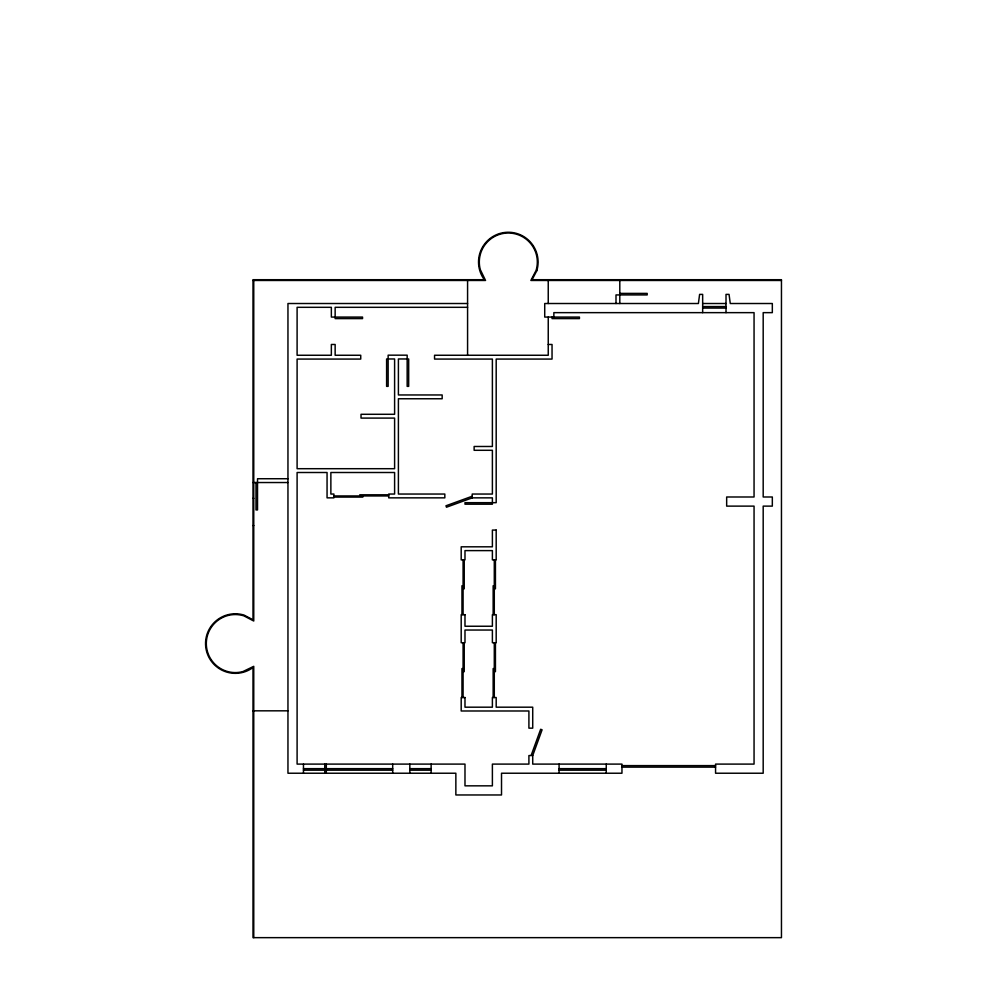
<?xml version="1.0" encoding="UTF-8"?>
<svg xmlns="http://www.w3.org/2000/svg" width="987" height="987" viewBox="0 0 987 987"><rect width="100%" height="100%" fill="white"/><g stroke="black" fill="none" stroke-linecap="round" stroke-linejoin="round"><path stroke-width="1.48" d="M252.993 280.468L485.555 280.468L480.311 269.624A29.005 29.005 0 0 1 508.774 233.031A29.005 29.005 0 0 1 536.052 270.524L530.846 280.468L781.457 280.468M619.799 293.398L647.188 293.398L647.188 294.928L615.999 294.928L615.999 303.515M467.579 303.515L287.957 303.515L287.957 773.228L455.858 773.228L455.858 794.967L501.519 794.967L501.519 773.228L621.958 773.228L621.958 764.098L532.721 764.098L532.721 755.548L542.085 729.8L540.654 729.282L531.29 755.03L532.721 755.548L528.909 755.548L528.909 764.098L492.39 764.098L492.39 785.837L464.988 785.837L464.988 764.098L297.099 764.098L297.099 472.502L327.055 472.502L327.055 497.855L333.914 497.855L333.914 494.043L330.867 494.043L330.867 472.502L394.603 472.502L394.603 494.043L388.705 494.043L388.705 497.855L444.829 497.855L444.829 494.043L398.403 494.043L398.403 398.76L442.164 398.76L442.164 394.96L398.403 394.96L398.403 358.972L408.68 358.972L408.68 386.361L407.162 386.361L407.162 355.172L388.138 355.172L388.138 386.361L386.608 386.361L386.608 358.972L394.603 358.972L394.603 414.293L361.02 414.293L361.02 418.093L394.603 418.093L394.603 468.702L297.099 468.702L297.099 359.071L360.736 359.071L360.736 355.258L335.148 355.258L335.148 344.475L331.348 344.475L331.348 355.258L297.099 355.258L297.099 307.315L331.348 307.315L331.348 317.074L362.55 317.074L362.55 318.604L335.148 318.604L335.148 307.315L467.579 307.315M702.658 303.515L726.013 303.515M702.658 306.562L726.013 306.562M702.658 308.08L726.013 308.08M548.241 344.475L552.041 344.475L552.041 359.071L496.19 359.071L496.19 502.679L464.988 502.679L464.988 504.197L492.39 504.197L492.39 497.855L472.218 497.855L446.482 507.219L445.964 505.788L471.7 496.424L472.218 497.855L472.218 494.043L492.39 494.043L492.39 450.294L474.13 450.294L474.13 446.482L492.39 446.482L492.39 359.071L434.551 359.071L434.551 355.258L548.241 355.258L548.241 317.074M287.957 478.732L257.521 478.732L257.521 509.934L256.003 509.934L256.003 482.532M252.993 482.532L287.957 482.532M388.705 494.808L359.786 494.808L359.786 495.943M333.914 495.943L388.705 495.943M333.914 497.09L362.834 497.09L362.834 495.943M252.993 498.361L253.758 498.361M252.993 525.54L253.758 525.54M463.088 585.76L461.953 585.76L461.953 614.679M494.29 585.76L493.155 585.76L493.155 614.679M463.088 588.807L464.235 588.807L464.235 559.888M494.29 588.807L495.437 588.807L495.437 559.888M463.088 668.606L461.953 668.606L461.953 697.525M494.29 668.606L493.155 668.606L493.155 697.525M463.088 671.653L464.235 671.653L464.235 642.734M494.29 671.653L495.437 671.653L495.437 642.734M252.993 710.825L287.957 710.825M621.958 765.616L715.563 765.616M621.958 767.133L715.563 767.133M303.465 768.663L324.772 768.663M326.302 768.663L392.69 768.663M409.827 768.663L431.134 768.663M559.074 768.663L606.252 768.663M303.465 770.181L324.772 770.181M326.302 770.181L392.69 770.181M409.827 770.181L431.134 770.181M559.074 770.181L606.252 770.181M726.013 312.645L726.013 294.385L729.048 294.385L730.269 303.515L772.327 303.515L772.327 312.645L763.185 312.645L763.185 496.992L772.327 496.992L772.327 506.121L763.185 506.121L763.185 773.228L715.563 773.228L715.563 764.098L754.056 764.098L754.056 506.121L726.666 506.121L726.666 496.992L754.056 496.992L754.056 312.645L553.855 312.645L553.855 317.074M702.658 312.645L702.658 294.385L699.61 294.385L698.401 303.515L544.725 303.515L544.725 317.074L579.443 317.074L579.443 318.604L552.041 318.604L552.041 317.074M619.799 279.703L619.799 303.515M606.252 764.098L606.252 773.228M559.074 764.098L559.074 773.228M548.241 279.703L548.241 303.515M494.29 559.888L494.29 614.679M494.29 642.734L494.29 697.525M467.579 279.703L467.579 355.258M463.088 559.888L463.088 614.679M463.088 642.734L463.088 697.525M431.134 764.098L431.134 773.228M409.827 764.098L409.827 773.228M392.69 764.098L392.69 773.228M326.302 764.098L326.302 773.228M324.772 764.098L324.772 773.228M303.465 764.098L303.465 773.228M253.758 279.703L253.758 621.033L243.814 615.826A29.005 29.005 0 0 0 206.32 643.105A29.005 29.005 0 0 0 242.925 671.567L253.758 666.324L253.758 937.65M536.792 270.746L532.104 279.703L781.457 279.703L781.457 937.65L252.993 937.65L252.993 667.545A29.783 29.783 0 0 1 205.962 648.582A29.783 29.783 0 0 1 244.048 615.086L252.993 619.774L252.993 279.703L484.333 279.703A29.783 29.783 0 0 1 503.296 232.673A29.783 29.783 0 0 1 536.792 270.746M496.19 530.068L492.39 530.068L492.39 546.81L461.188 546.81L461.188 559.888L464.988 559.888L464.988 550.61L492.39 550.61L492.39 559.888L496.19 559.888L496.19 530.068M464.988 614.679L461.188 614.679L461.188 642.734L464.988 642.734L464.988 630.039L492.39 630.039L492.39 642.734L496.19 642.734L496.19 614.679L492.39 614.679L492.39 626.239L464.988 626.239L464.988 614.679M464.988 697.525L461.188 697.525L461.188 710.985L528.909 710.985L528.909 728.159L532.721 728.159L532.721 707.186L496.19 707.186L496.19 697.525L492.39 697.525L492.39 707.186L464.988 707.186L464.988 697.525"/></g></svg>
